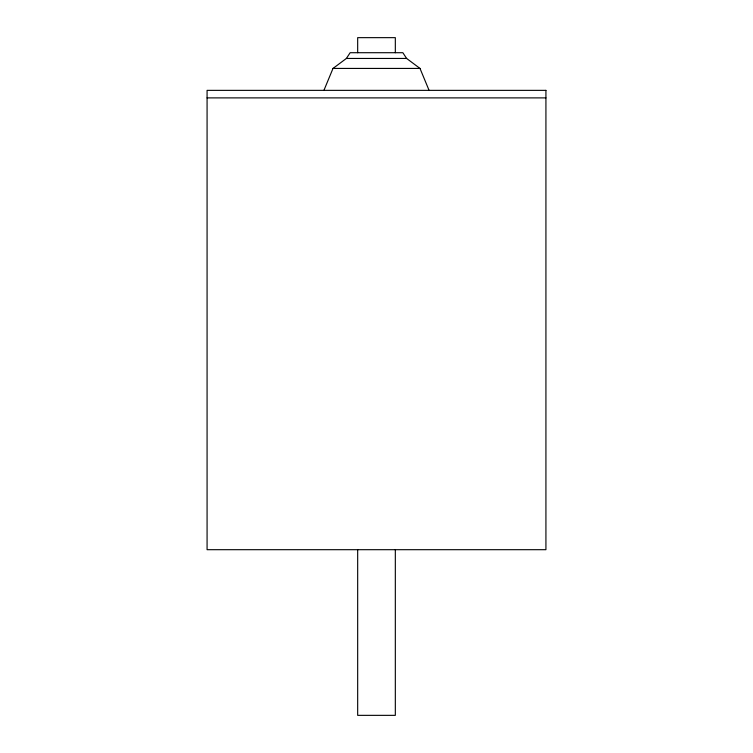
<?xml version="1.0" encoding="UTF-8"?>
<svg xmlns="http://www.w3.org/2000/svg" width="753" height="753" viewBox="0 0 753 753"><rect width="100%" height="100%" fill="white"/><g stroke="black" fill="none" stroke-linecap="round" stroke-linejoin="round"><path stroke-width="1.13" d="M323.922 90.36L333.005 68.429L346.389 58.452L350.145 52.71L402.855 52.71L406.611 58.452L419.995 68.429L429.078 90.36M346.389 58.452L406.611 58.452M333.005 68.429L419.995 68.429M207.075 97.89L545.925 97.89M395.325 52.71L395.325 37.65L357.675 37.65L357.675 52.71M395.325 549.69L395.325 715.35L357.675 715.35L357.675 549.69M545.925 90.36L207.075 90.36L207.075 549.69L545.925 549.69L545.925 90.36"/></g></svg>
